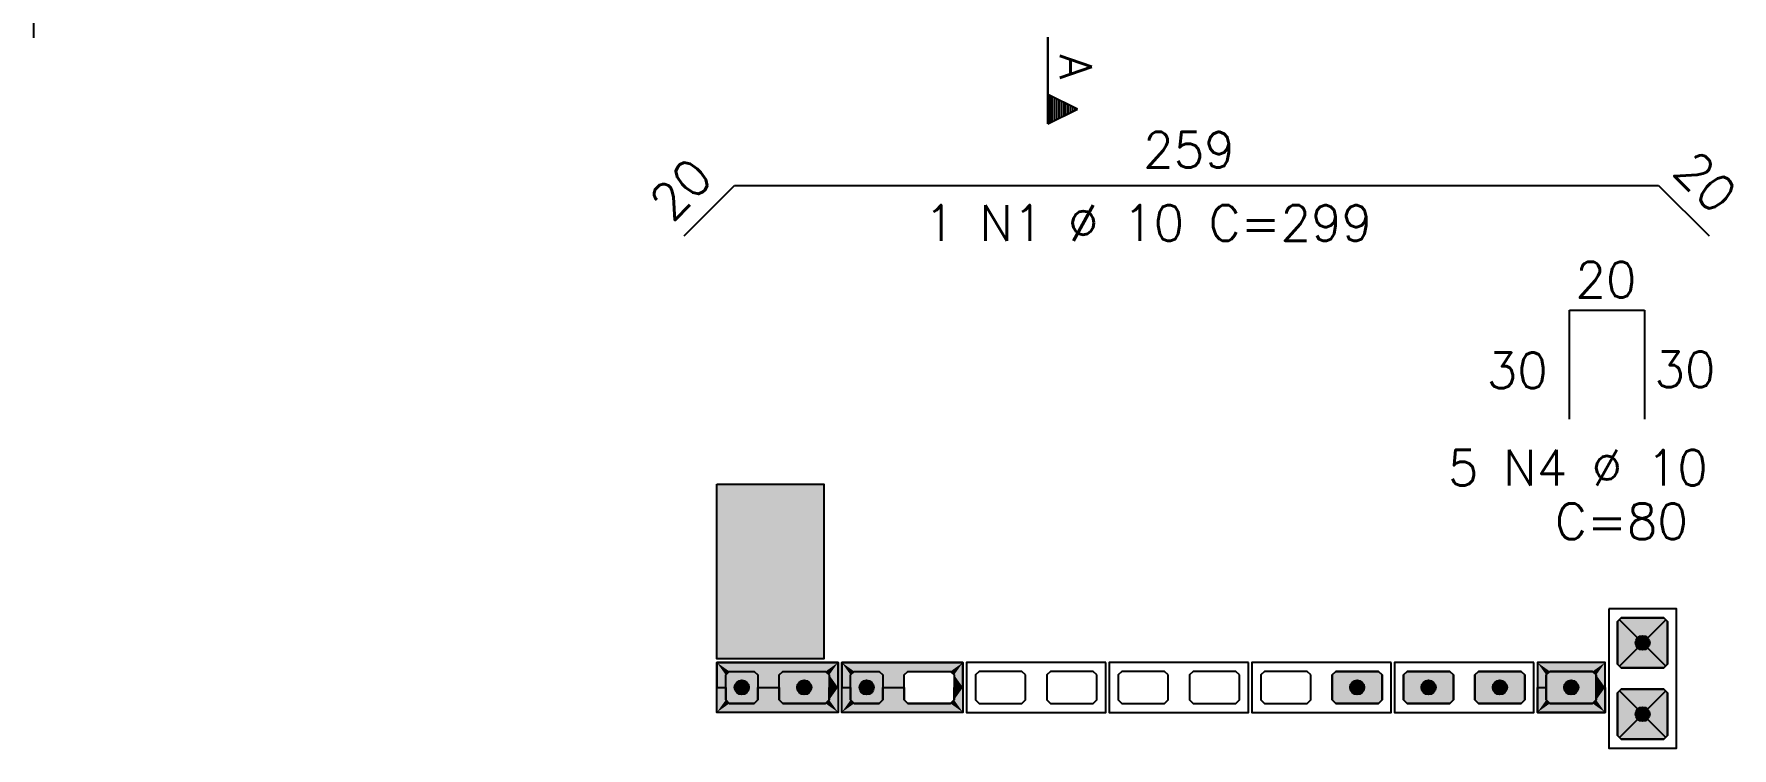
# Model space of a CAD drawing. Extents: x -1.9 to 86, y -1.6 to 60.9.
# Drawn here: x 57.13 to 66.65, y 45.97 to 49.98 of the extents above; entities that cross this region are included whole.
import ezdxf

# ---------------------------------------------------------------- set-up
doc = ezdxf.new("R2010")
doc.units = 0
doc.header["$MEASUREMENT"] = 0
doc.linetypes.add('ESTILO_TQS_0001', pattern=[0.45, 0.3, -0.15])
for name, color, linetype in [('PENA_01', 1, 'CONTINUOUS'), ('PENA_02', 2, 'CONTINUOUS'), ('PENA_03', 3, 'CONTINUOUS'), ('PENA_05', 5, 'CONTINUOUS'), ('PENA_11', 252, 'CONTINUOUS'), ('PENA_21', 100, 'CONTINUOUS'), ('PENA_23', 50, 'CONTINUOUS')]:
    doc.layers.add(name, color=color, linetype=linetype)
doc.styles.get("Standard").update_dxf_attribs({"font": 'ROMANS.SHX'})

msp = doc.modelspace()

# ---------------------------------------------------------------- linework, layer by layer
at = {"layer": 'PENA_01', "linetype": 'Continuous'}
for p, q in [((66.27854, 46.690204), (66.01854, 46.430204)), ((66.27854, 46.430204), (66.01854, 46.690204)), ((66.27854, 46.030204), (66.01854, 46.290204)), ((66.27854, 46.290204), (66.01854, 46.030204))]:
    msp.add_line(p, q, dxfattribs=at)
for points in [[(61.02854, 46.400204), (61.16854, 46.400204), (61.18854, 46.380204), (61.18854, 46.240204), (61.16854, 46.220204), (61.02854, 46.220204), (61.00854, 46.240204), (61.00854, 46.380204), (61.02854, 46.400204)], [(61.32854, 46.400204), (61.56854, 46.400204), (61.58854, 46.380204), (61.58854, 46.240204), (61.56854, 46.220204), (61.32854, 46.220204), (61.30854, 46.240204), (61.30854, 46.380204), (61.32854, 46.400204)], [(61.72854, 46.400204), (61.86854, 46.400204), (61.88854, 46.380204), (61.88854, 46.240204), (61.86854, 46.220204), (61.72854, 46.220204), (61.70854, 46.240204), (61.70854, 46.380204), (61.72854, 46.400204)], [(62.02854, 46.400204), (62.26854, 46.400204), (62.28854, 46.380204), (62.28854, 46.240204), (62.26854, 46.220204), (62.02854, 46.220204), (62.00854, 46.240204), (62.00854, 46.380204), (62.02854, 46.400204)], [(62.68854, 46.380204), (62.66854, 46.400204), (62.42854, 46.400204), (62.40854, 46.380204), (62.40854, 46.240204), (62.42854, 46.220204), (62.66854, 46.220204), (62.68854, 46.240204), (62.68854, 46.380204)], [(63.08854, 46.380204), (63.06854, 46.400204), (62.82854, 46.400204), (62.80854, 46.380204), (62.80854, 46.240204), (62.82854, 46.220204), (63.06854, 46.220204), (63.08854, 46.240204), (63.08854, 46.380204)], [(63.48854, 46.380204), (63.46854, 46.400204), (63.22854, 46.400204), (63.20854, 46.380204), (63.20854, 46.240204), (63.22854, 46.220204), (63.46854, 46.220204), (63.48854, 46.240204), (63.48854, 46.380204)], [(63.88854, 46.380204), (63.86854, 46.400204), (63.62854, 46.400204), (63.60854, 46.380204), (63.60854, 46.240204), (63.62854, 46.220204), (63.86854, 46.220204), (63.88854, 46.240204), (63.88854, 46.380204)], [(64.28854, 46.380204), (64.26854, 46.400204), (64.02854, 46.400204), (64.00854, 46.380204), (64.00854, 46.240204), (64.02854, 46.220204), (64.26854, 46.220204), (64.28854, 46.240204), (64.28854, 46.380204)], [(64.68854, 46.380204), (64.66854, 46.400204), (64.42854, 46.400204), (64.40854, 46.380204), (64.40854, 46.240204), (64.42854, 46.220204), (64.66854, 46.220204), (64.68854, 46.240204), (64.68854, 46.380204)], [(65.08854, 46.380204), (65.06854, 46.400204), (64.82854, 46.400204), (64.80854, 46.380204), (64.80854, 46.240204), (64.82854, 46.220204), (65.06854, 46.220204), (65.08854, 46.240204), (65.08854, 46.380204)], [(65.48854, 46.380204), (65.46854, 46.400204), (65.22854, 46.400204), (65.20854, 46.380204), (65.20854, 46.240204), (65.22854, 46.220204), (65.46854, 46.220204), (65.48854, 46.240204), (65.48854, 46.380204)], [(65.62854, 46.220204), (65.86854, 46.220204), (65.88854, 46.240204), (65.88854, 46.380204), (65.86854, 46.400204), (65.62854, 46.400204), (65.60854, 46.380204), (65.60854, 46.240204), (65.62854, 46.220204)]]:
    msp.add_lwpolyline(points, dxfattribs=at)
at = {"layer": 'PENA_02', "linetype": 'Continuous'}
for points in [[(60.95854, 47.450204), (61.55854, 47.450204), (61.55854, 46.470204), (60.95854, 46.470204), (60.95854, 47.450204)], [(65.95854, 46.750204), (65.95854, 45.970204), (66.33854, 45.970204), (66.33854, 46.750204), (65.95854, 46.750204)], [(60.95854, 46.450204), (61.63854, 46.450204), (61.63854, 46.170204), (60.95854, 46.170204), (60.95854, 46.450204)], [(61.65854, 46.450204), (62.33854, 46.450204), (62.33854, 46.170204), (61.65854, 46.170204), (61.65854, 46.450204)], [(63.13854, 46.450204), (62.35854, 46.450204), (62.35854, 46.170204), (63.13854, 46.170204), (63.13854, 46.450204)], [(63.93854, 46.450204), (63.15854, 46.450204), (63.15854, 46.170204), (63.93854, 46.170204), (63.93854, 46.450204)], [(64.73854, 46.450204), (63.95854, 46.450204), (63.95854, 46.170204), (64.73854, 46.170204), (64.73854, 46.450204)], [(65.53854, 46.450204), (64.75854, 46.450204), (64.75854, 46.170204), (65.53854, 46.170204), (65.53854, 46.450204)], [(65.55854, 46.170204), (65.93854, 46.170204), (65.93854, 46.450204), (65.55854, 46.450204), (65.55854, 46.170204)]]:
    msp.add_lwpolyline(points, dxfattribs=at)
at = {"layer": 'PENA_02', "linetype": 'ESTILO_TQS_0001'}
for points in [[(66.02854, 46.700204), (66.00854, 46.680204), (66.00854, 46.440204), (66.02854, 46.420204), (66.26854, 46.420204), (66.28854, 46.440204), (66.28854, 46.680204), (66.26854, 46.700204), (66.02854, 46.700204)], [(66.02854, 46.300204), (66.00854, 46.280204), (66.00854, 46.040204), (66.02854, 46.020204), (66.26854, 46.020204), (66.28854, 46.040204), (66.28854, 46.280204), (66.26854, 46.300204), (66.02854, 46.300204)]]:
    msp.add_lwpolyline(points, dxfattribs=at)
at = {"layer": 'PENA_03', "linetype": 'Continuous'}
for p, q in [((57.13032, 49.953045), (57.13032, 55.493578)), ((62.813771, 49.956983), (62.813771, 49.470601)), ((62.814467, 49.636186), (62.814467, 49.956983)), ((62.979704, 49.553567), (62.814466, 49.636186)), ((62.814467, 49.471729), (62.814467, 49.635406)), ((62.978143, 49.553567), (62.814467, 49.635406)), ((62.826535, 49.476983), (62.826535, 49.630152)), ((62.839299, 49.483365), (62.839299, 49.62377)), ((62.852063, 49.489747), (62.852063, 49.617388)), ((62.864827, 49.496129), (62.864827, 49.611006)), ((62.877591, 49.502511), (62.877591, 49.604624)), ((62.890355, 49.508893), (62.890355, 49.598242)), ((62.813771, 49.470601), (62.979704, 49.553567)), ((62.814466, 49.471729), (62.978143, 49.553567)), ((62.903119, 49.515275), (62.903119, 49.59186)), ((62.915883, 49.521657), (62.915883, 49.585478)), ((62.928647, 49.528039), (62.928647, 49.579096)), ((62.941411, 49.534421), (62.941411, 49.572714)), ((62.954176, 49.540803), (62.954176, 49.566332)), ((62.96694, 49.547185), (62.96694, 49.559949))]:
    msp.add_line(p, q, dxfattribs=at)
for points in [[(60.95854, 47.450204), (61.55854, 47.450204), (61.55854, 46.470204), (60.95854, 46.470204), (60.95854, 47.450204)], [(66.26854, 46.700204), (66.28854, 46.680204), (66.28854, 46.440204), (66.26854, 46.420204), (66.02854, 46.420204), (66.00854, 46.440204), (66.00854, 46.680204), (66.02854, 46.700204), (66.26854, 46.700204)], [(61.16854, 46.400204), (61.18854, 46.380204), (61.18854, 46.240204), (61.16854, 46.220204), (61.02854, 46.220204), (61.00854, 46.240204), (61.00854, 46.380204), (61.02854, 46.400204), (61.16854, 46.400204)], [(61.58854, 46.240204), (61.56854, 46.220204), (61.32854, 46.220204), (61.30854, 46.240204), (61.30854, 46.380204), (61.32854, 46.400204), (61.56854, 46.400204), (61.58854, 46.380204), (61.58854, 46.240204)], [(61.86854, 46.400204), (61.88854, 46.380204), (61.88854, 46.240204), (61.86854, 46.220204), (61.72854, 46.220204), (61.70854, 46.240204), (61.70854, 46.380204), (61.72854, 46.400204), (61.86854, 46.400204)], [(64.68854, 46.240204), (64.66854, 46.220204), (64.42854, 46.220204), (64.40854, 46.240204), (64.40854, 46.380204), (64.42854, 46.400204), (64.66854, 46.400204), (64.68854, 46.380204), (64.68854, 46.240204)], [(65.08854, 46.240204), (65.06854, 46.220204), (64.82854, 46.220204), (64.80854, 46.240204), (64.80854, 46.380204), (64.82854, 46.400204), (65.06854, 46.400204), (65.08854, 46.380204), (65.08854, 46.240204)], [(65.48854, 46.240204), (65.46854, 46.220204), (65.22854, 46.220204), (65.20854, 46.240204), (65.20854, 46.380204), (65.22854, 46.400204), (65.46854, 46.400204), (65.48854, 46.380204), (65.48854, 46.240204)], [(65.88854, 46.240204), (65.86854, 46.220204), (65.62854, 46.220204), (65.60854, 46.240204), (65.60854, 46.380204), (65.62854, 46.400204), (65.86854, 46.400204), (65.88854, 46.380204), (65.88854, 46.240204)], [(66.26854, 46.300204), (66.28854, 46.280204), (66.28854, 46.040204), (66.26854, 46.020204), (66.02854, 46.020204), (66.00854, 46.040204), (66.00854, 46.280204), (66.02854, 46.300204), (66.26854, 46.300204)]]:
    msp.add_lwpolyline(points, dxfattribs=at)
for centre in [(66.14854, 46.560204), (61.09854, 46.310204), (61.44854, 46.310204), (61.79854, 46.310204), (64.54854, 46.310204), (64.94854, 46.310204), (65.34854, 46.310204), (65.74854, 46.310204), (66.14854, 46.160204)]:
    msp.add_circle(centre, 0.04, dxfattribs=at)
for points in [[(66.18854, 46.560204), (66.12854, 46.594845), (66.110952, 46.573885)], [(66.18854, 46.560204), (66.110952, 46.573885), (66.110952, 46.546524)], [(66.18854, 46.560204), (66.110952, 46.546524), (66.12854, 46.525563)], [(66.18854, 46.560204), (66.155486, 46.599597), (66.12854, 46.594845)], [(66.18854, 46.560204), (66.12854, 46.525563), (66.155486, 46.520812)], [(66.18854, 46.560204), (66.179182, 46.585916), (66.155486, 46.599597)], [(66.18854, 46.560204), (66.155486, 46.520812), (66.179182, 46.534493)], [(66.18854, 46.560204), (66.179182, 46.534493), (66.18854, 46.560204)], [(61.13854, 46.310204), (61.07854, 46.344845), (61.060952, 46.323885)], [(61.13854, 46.310204), (61.060952, 46.323885), (61.060952, 46.296524)], [(61.13854, 46.310204), (61.060952, 46.296524), (61.07854, 46.275563)], [(61.13854, 46.310204), (61.105486, 46.349597), (61.07854, 46.344845)], [(61.13854, 46.310204), (61.07854, 46.275563), (61.105486, 46.270812)], [(61.13854, 46.310204), (61.129182, 46.335916), (61.105486, 46.349597)], [(61.13854, 46.310204), (61.105486, 46.270812), (61.129182, 46.284493)], [(61.13854, 46.310204), (61.129182, 46.284493), (61.13854, 46.310204)], [(61.48854, 46.310204), (61.42854, 46.344845), (61.410952, 46.323885)], [(61.48854, 46.310204), (61.410952, 46.323885), (61.410952, 46.296524)], [(61.48854, 46.310204), (61.410952, 46.296524), (61.42854, 46.275563)], [(61.48854, 46.310204), (61.455486, 46.349597), (61.42854, 46.344845)], [(61.48854, 46.310204), (61.42854, 46.275563), (61.455486, 46.270812)], [(61.48854, 46.310204), (61.479182, 46.335916), (61.455486, 46.349597)], [(61.48854, 46.310204), (61.455486, 46.270812), (61.479182, 46.284493)], [(61.48854, 46.310204), (61.479182, 46.284493), (61.48854, 46.310204)], [(61.83854, 46.310204), (61.77854, 46.344845), (61.760952, 46.323885)], [(61.83854, 46.310204), (61.760952, 46.323885), (61.760952, 46.296524)], [(61.83854, 46.310204), (61.760952, 46.296524), (61.77854, 46.275563)], [(61.83854, 46.310204), (61.805486, 46.349597), (61.77854, 46.344845)], [(61.83854, 46.310204), (61.77854, 46.275563), (61.805486, 46.270812)], [(61.83854, 46.310204), (61.829182, 46.335916), (61.805486, 46.349597)], [(61.83854, 46.310204), (61.805486, 46.270812), (61.829182, 46.284493)], [(61.83854, 46.310204), (61.829182, 46.284493), (61.83854, 46.310204)], [(64.58854, 46.310204), (64.52854, 46.344845), (64.510952, 46.323885)], [(64.58854, 46.310204), (64.510952, 46.323885), (64.510952, 46.296524)], [(64.58854, 46.310204), (64.510952, 46.296524), (64.52854, 46.275563)], [(64.58854, 46.310204), (64.555486, 46.349597), (64.52854, 46.344845)], [(64.58854, 46.310204), (64.52854, 46.275563), (64.555486, 46.270812)], [(64.58854, 46.310204), (64.579182, 46.335916), (64.555486, 46.349597)], [(64.58854, 46.310204), (64.555486, 46.270812), (64.579182, 46.284493)], [(64.58854, 46.310204), (64.579182, 46.284493), (64.58854, 46.310204)], [(64.98854, 46.310204), (64.92854, 46.344845), (64.910952, 46.323885)], [(64.98854, 46.310204), (64.910952, 46.323885), (64.910952, 46.296524)], [(64.98854, 46.310204), (64.910952, 46.296524), (64.92854, 46.275563)], [(64.98854, 46.310204), (64.955486, 46.349597), (64.92854, 46.344845)], [(64.98854, 46.310204), (64.92854, 46.275563), (64.955486, 46.270812)], [(64.98854, 46.310204), (64.979182, 46.335916), (64.955486, 46.349597)], [(64.98854, 46.310204), (64.955486, 46.270812), (64.979182, 46.284493)], [(64.98854, 46.310204), (64.979182, 46.284493), (64.98854, 46.310204)], [(65.38854, 46.310204), (65.32854, 46.344845), (65.310952, 46.323885)], [(65.38854, 46.310204), (65.310952, 46.323885), (65.310952, 46.296524)], [(65.38854, 46.310204), (65.310952, 46.296524), (65.32854, 46.275563)], [(65.38854, 46.310204), (65.355486, 46.349597), (65.32854, 46.344845)], [(65.38854, 46.310204), (65.32854, 46.275563), (65.355486, 46.270812)], [(65.38854, 46.310204), (65.379182, 46.335916), (65.355486, 46.349597)], [(65.38854, 46.310204), (65.355486, 46.270812), (65.379182, 46.284493)], [(65.38854, 46.310204), (65.379182, 46.284493), (65.38854, 46.310204)], [(65.78854, 46.310204), (65.72854, 46.344845), (65.710952, 46.323885)], [(65.78854, 46.310204), (65.710952, 46.323885), (65.710952, 46.296524)], [(65.78854, 46.310204), (65.710952, 46.296524), (65.72854, 46.275563)], [(65.78854, 46.310204), (65.755486, 46.349597), (65.72854, 46.344845)], [(65.78854, 46.310204), (65.72854, 46.275563), (65.755486, 46.270812)], [(65.78854, 46.310204), (65.779182, 46.335916), (65.755486, 46.349597)], [(65.78854, 46.310204), (65.755486, 46.270812), (65.779182, 46.284493)], [(65.78854, 46.310204), (65.779182, 46.284493), (65.78854, 46.310204)], [(66.18854, 46.160204), (66.12854, 46.194845), (66.110952, 46.173885)], [(66.18854, 46.160204), (66.110952, 46.173885), (66.110952, 46.146524)], [(66.18854, 46.160204), (66.155486, 46.199597), (66.12854, 46.194845)], [(66.18854, 46.160204), (66.179182, 46.185916), (66.155486, 46.199597)], [(66.18854, 46.160204), (66.110952, 46.146524), (66.12854, 46.125563)], [(66.18854, 46.160204), (66.12854, 46.125563), (66.155486, 46.120812)], [(66.18854, 46.160204), (66.155486, 46.120812), (66.179182, 46.134493)], [(66.18854, 46.160204), (66.179182, 46.134493), (66.18854, 46.160204)]]:
    msp.add_solid(points, dxfattribs=at)
at = {"layer": 'PENA_05', "linetype": 'Continuous'}
for p, q in [((60.775697, 48.842612), (61.05854, 49.125455)), ((61.05854, 49.125455), (66.23854, 49.125455)), ((66.23854, 49.125455), (66.521383, 48.842612)), ((65.73854, 47.815607), (65.73854, 48.425607)), ((65.73854, 48.425607), (66.15854, 48.425607)), ((66.15854, 48.425607), (66.15854, 47.815607))]:
    msp.add_line(p, q, dxfattribs=at)
at = {"layer": 'PENA_11', "linetype": 'Continuous'}
for points in [[(60.95854, 47.450204), (61.55854, 47.450204), (61.55854, 46.470204)], [(60.95854, 47.450204), (61.55854, 46.470204), (60.95854, 46.470204)], [(60.95854, 47.450204), (60.95854, 46.470204), (60.95854, 47.450204)], [(66.26854, 46.700204), (66.02854, 46.420204), (66.00854, 46.440204)], [(66.26854, 46.700204), (66.00854, 46.440204), (66.00854, 46.680204)], [(66.26854, 46.700204), (66.00854, 46.680204), (66.02854, 46.700204)], [(66.26854, 46.700204), (66.26854, 46.420204), (66.02854, 46.420204)], [(66.26854, 46.700204), (66.02854, 46.700204), (66.26854, 46.700204)], [(66.26854, 46.700204), (66.28854, 46.680204), (66.28854, 46.440204)], [(66.26854, 46.700204), (66.28854, 46.440204), (66.26854, 46.420204)], [(61.16854, 46.400204), (61.02854, 46.220204), (61.00854, 46.240204)], [(61.16854, 46.400204), (61.00854, 46.240204), (61.00854, 46.380204)], [(61.16854, 46.400204), (61.00854, 46.380204), (61.02854, 46.400204)], [(61.16854, 46.400204), (61.16854, 46.220204), (61.02854, 46.220204)], [(61.16854, 46.400204), (61.02854, 46.400204), (61.16854, 46.400204)], [(61.16854, 46.400204), (61.18854, 46.380204), (61.18854, 46.240204)], [(61.16854, 46.400204), (61.18854, 46.240204), (61.16854, 46.220204)], [(61.58854, 46.240204), (61.30854, 46.380204), (61.32854, 46.400204)], [(61.58854, 46.240204), (61.30854, 46.240204), (61.30854, 46.380204)], [(61.58854, 46.240204), (61.32854, 46.400204), (61.56854, 46.400204)], [(61.58854, 46.240204), (61.56854, 46.400204), (61.58854, 46.380204)], [(61.58854, 46.240204), (61.58854, 46.380204), (61.58854, 46.240204)], [(61.86854, 46.400204), (61.72854, 46.220204), (61.70854, 46.240204)], [(61.86854, 46.400204), (61.70854, 46.240204), (61.70854, 46.380204)], [(61.86854, 46.400204), (61.70854, 46.380204), (61.72854, 46.400204)], [(61.86854, 46.400204), (61.86854, 46.220204), (61.72854, 46.220204)], [(61.86854, 46.400204), (61.72854, 46.400204), (61.86854, 46.400204)], [(61.86854, 46.400204), (61.88854, 46.380204), (61.88854, 46.240204)], [(61.86854, 46.400204), (61.88854, 46.240204), (61.86854, 46.220204)], [(64.68854, 46.240204), (64.40854, 46.380204), (64.42854, 46.400204)], [(64.68854, 46.240204), (64.40854, 46.240204), (64.40854, 46.380204)], [(64.68854, 46.240204), (64.42854, 46.400204), (64.66854, 46.400204)], [(64.68854, 46.240204), (64.66854, 46.400204), (64.68854, 46.380204)], [(64.68854, 46.240204), (64.68854, 46.380204), (64.68854, 46.240204)], [(65.08854, 46.240204), (64.80854, 46.380204), (64.82854, 46.400204)], [(65.08854, 46.240204), (64.80854, 46.240204), (64.80854, 46.380204)], [(65.08854, 46.240204), (64.82854, 46.400204), (65.06854, 46.400204)], [(65.08854, 46.240204), (65.06854, 46.400204), (65.08854, 46.380204)], [(65.08854, 46.240204), (65.08854, 46.380204), (65.08854, 46.240204)], [(65.48854, 46.240204), (65.20854, 46.380204), (65.22854, 46.400204)], [(65.48854, 46.240204), (65.20854, 46.240204), (65.20854, 46.380204)], [(65.48854, 46.240204), (65.22854, 46.400204), (65.46854, 46.400204)], [(65.48854, 46.240204), (65.46854, 46.400204), (65.48854, 46.380204)], [(65.48854, 46.240204), (65.48854, 46.380204), (65.48854, 46.240204)], [(65.88854, 46.240204), (65.60854, 46.380204), (65.62854, 46.400204)], [(65.88854, 46.240204), (65.60854, 46.240204), (65.60854, 46.380204)], [(65.88854, 46.240204), (65.62854, 46.400204), (65.86854, 46.400204)], [(65.88854, 46.240204), (65.86854, 46.400204), (65.88854, 46.380204)], [(65.88854, 46.240204), (65.88854, 46.380204), (65.88854, 46.240204)], [(66.26854, 46.300204), (66.02854, 46.020204), (66.00854, 46.040204)], [(66.26854, 46.300204), (66.00854, 46.040204), (66.00854, 46.280204)], [(66.26854, 46.300204), (66.00854, 46.280204), (66.02854, 46.300204)], [(66.26854, 46.300204), (66.26854, 46.020204), (66.02854, 46.020204)], [(66.26854, 46.300204), (66.02854, 46.300204), (66.26854, 46.300204)], [(66.26854, 46.300204), (66.28854, 46.280204), (66.28854, 46.040204)], [(66.26854, 46.300204), (66.28854, 46.040204), (66.26854, 46.020204)], [(61.58854, 46.240204), (61.32854, 46.220204), (61.30854, 46.240204)], [(61.58854, 46.240204), (61.56854, 46.220204), (61.32854, 46.220204)], [(64.68854, 46.240204), (64.42854, 46.220204), (64.40854, 46.240204)], [(64.68854, 46.240204), (64.66854, 46.220204), (64.42854, 46.220204)], [(65.08854, 46.240204), (64.82854, 46.220204), (64.80854, 46.240204)], [(65.08854, 46.240204), (65.06854, 46.220204), (64.82854, 46.220204)], [(65.48854, 46.240204), (65.22854, 46.220204), (65.20854, 46.240204)], [(65.48854, 46.240204), (65.46854, 46.220204), (65.22854, 46.220204)], [(65.88854, 46.240204), (65.62854, 46.220204), (65.60854, 46.240204)], [(65.88854, 46.240204), (65.86854, 46.220204), (65.62854, 46.220204)]]:
    msp.add_solid(points, dxfattribs=at)
at = {"layer": 'PENA_21', "linetype": 'Continuous'}
for points in [[(60.95854, 46.310204), (61.00854, 46.310204), (61.00854, 46.380204), (61.02854, 46.400204), (61.16854, 46.400204), (61.18854, 46.380204), (61.18854, 46.310204), (61.30854, 46.310204), (61.30854, 46.380204), (61.32854, 46.400204), (61.56854, 46.400204), (61.58854, 46.380204), (61.58854, 46.310204), (61.63854, 46.310204), (61.63854, 46.450204), (60.95854, 46.450204), (60.95854, 46.310204)], [(61.65854, 46.310204), (61.70854, 46.310204), (61.70854, 46.380204), (61.72854, 46.400204), (61.86854, 46.400204), (61.88854, 46.380204), (61.88854, 46.310204), (62.00854, 46.310204), (62.00854, 46.380204), (62.02854, 46.400204), (62.26854, 46.400204), (62.28854, 46.380204), (62.28854, 46.310204), (62.33854, 46.310204), (62.33854, 46.450204), (61.65854, 46.450204), (61.65854, 46.310204)], [(60.95854, 46.310204), (61.00854, 46.310204), (61.00854, 46.240204), (61.02854, 46.220204), (61.16854, 46.220204), (61.18854, 46.240204), (61.18854, 46.310204), (61.30854, 46.310204), (61.30854, 46.240204), (61.32854, 46.220204), (61.56854, 46.220204), (61.58854, 46.240204), (61.58854, 46.310204), (61.63854, 46.310204), (61.63854, 46.170204), (60.95854, 46.170204), (60.95854, 46.310204)], [(61.65854, 46.310204), (61.70854, 46.310204), (61.70854, 46.240204), (61.72854, 46.220204), (61.86854, 46.220204), (61.88854, 46.240204), (61.88854, 46.310204), (62.00854, 46.310204), (62.00854, 46.240204), (62.02854, 46.220204), (62.26854, 46.220204), (62.28854, 46.240204), (62.28854, 46.310204), (62.33854, 46.310204), (62.33854, 46.170204), (61.65854, 46.170204), (61.65854, 46.310204)]]:
    msp.add_lwpolyline(points, dxfattribs=at)
for points in [[(61.63854, 46.450204), (60.95854, 46.450204), (61.02854, 46.400204)], [(60.95854, 46.450204), (60.95854, 46.310204), (61.00854, 46.310204)], [(60.95854, 46.450204), (61.00854, 46.310204), (61.00854, 46.380204)], [(60.95854, 46.450204), (61.00854, 46.380204), (61.02854, 46.400204)], [(61.63854, 46.450204), (61.02854, 46.400204), (61.16854, 46.400204)], [(61.63854, 46.450204), (61.16854, 46.400204), (61.18854, 46.380204)], [(61.63854, 46.450204), (61.18854, 46.380204), (61.32854, 46.400204)], [(61.18854, 46.380204), (61.30854, 46.380204), (61.32854, 46.400204)], [(61.18854, 46.380204), (61.18854, 46.310204), (61.30854, 46.310204)], [(61.18854, 46.380204), (61.30854, 46.310204), (61.30854, 46.380204)], [(61.63854, 46.450204), (61.32854, 46.400204), (61.56854, 46.400204)], [(61.63854, 46.450204), (61.56854, 46.400204), (61.58854, 46.380204)], [(61.63854, 46.450204), (61.58854, 46.380204), (61.63854, 46.310204)], [(61.63854, 46.310204), (61.58854, 46.380204), (61.58854, 46.310204)], [(62.33854, 46.450204), (61.65854, 46.450204), (61.72854, 46.400204)], [(61.65854, 46.450204), (61.65854, 46.310204), (61.70854, 46.310204)], [(61.65854, 46.450204), (61.70854, 46.310204), (61.70854, 46.380204)], [(61.65854, 46.450204), (61.70854, 46.380204), (61.72854, 46.400204)], [(62.33854, 46.450204), (61.72854, 46.400204), (61.86854, 46.400204)], [(62.33854, 46.450204), (61.86854, 46.400204), (61.88854, 46.380204)], [(62.33854, 46.450204), (61.88854, 46.380204), (62.02854, 46.400204)], [(61.88854, 46.380204), (62.00854, 46.380204), (62.02854, 46.400204)], [(61.88854, 46.380204), (61.88854, 46.310204), (62.00854, 46.310204)], [(61.88854, 46.380204), (62.00854, 46.310204), (62.00854, 46.380204)], [(62.33854, 46.450204), (62.02854, 46.400204), (62.26854, 46.400204)], [(62.33854, 46.450204), (62.26854, 46.400204), (62.28854, 46.380204)], [(62.33854, 46.450204), (62.28854, 46.380204), (62.33854, 46.310204)], [(62.33854, 46.310204), (62.28854, 46.380204), (62.28854, 46.310204)], [(60.95854, 46.170204), (60.95854, 46.310204), (61.00854, 46.310204)], [(60.95854, 46.170204), (61.00854, 46.310204), (61.00854, 46.240204)], [(61.18854, 46.240204), (61.18854, 46.310204), (61.30854, 46.310204)], [(61.18854, 46.240204), (61.30854, 46.310204), (61.30854, 46.240204)], [(61.63854, 46.170204), (61.58854, 46.240204), (61.63854, 46.310204)], [(61.63854, 46.310204), (61.58854, 46.240204), (61.58854, 46.310204)], [(61.65854, 46.170204), (61.65854, 46.310204), (61.70854, 46.310204)], [(61.65854, 46.170204), (61.70854, 46.310204), (61.70854, 46.240204)], [(61.88854, 46.240204), (61.88854, 46.310204), (62.00854, 46.310204)], [(61.88854, 46.240204), (62.00854, 46.310204), (62.00854, 46.240204)], [(62.33854, 46.170204), (62.28854, 46.240204), (62.33854, 46.310204)], [(62.33854, 46.310204), (62.28854, 46.240204), (62.28854, 46.310204)], [(60.95854, 46.170204), (61.00854, 46.240204), (61.02854, 46.220204)], [(61.63854, 46.170204), (60.95854, 46.170204), (61.02854, 46.220204)], [(61.63854, 46.170204), (61.02854, 46.220204), (61.16854, 46.220204)], [(61.63854, 46.170204), (61.16854, 46.220204), (61.18854, 46.240204)], [(61.63854, 46.170204), (61.18854, 46.240204), (61.32854, 46.220204)], [(61.18854, 46.240204), (61.30854, 46.240204), (61.32854, 46.220204)], [(61.63854, 46.170204), (61.32854, 46.220204), (61.56854, 46.220204)], [(61.63854, 46.170204), (61.56854, 46.220204), (61.58854, 46.240204)], [(61.65854, 46.170204), (61.70854, 46.240204), (61.72854, 46.220204)], [(62.33854, 46.170204), (61.65854, 46.170204), (61.72854, 46.220204)], [(62.33854, 46.170204), (61.72854, 46.220204), (61.86854, 46.220204)], [(62.33854, 46.170204), (61.86854, 46.220204), (61.88854, 46.240204)], [(62.33854, 46.170204), (61.88854, 46.240204), (62.02854, 46.220204)], [(61.88854, 46.240204), (62.00854, 46.240204), (62.02854, 46.220204)], [(62.33854, 46.170204), (62.02854, 46.220204), (62.26854, 46.220204)], [(62.33854, 46.170204), (62.26854, 46.220204), (62.28854, 46.240204)]]:
    msp.add_solid(points, dxfattribs=at)
at = {"layer": 'PENA_23', "linetype": 'Continuous'}
for points in [[(65.88854, 46.310204), (65.93854, 46.310204), (65.93854, 46.450204), (65.55854, 46.450204), (65.55854, 46.310204), (65.60854, 46.310204), (65.60854, 46.380204), (65.62854, 46.400204), (65.86854, 46.400204), (65.88854, 46.380204), (65.88854, 46.310204)], [(65.88854, 46.310204), (65.93854, 46.310204), (65.93854, 46.170204), (65.55854, 46.170204), (65.55854, 46.310204), (65.60854, 46.310204), (65.60854, 46.240204), (65.62854, 46.220204), (65.86854, 46.220204), (65.88854, 46.240204), (65.88854, 46.310204)]]:
    msp.add_lwpolyline(points, dxfattribs=at)
for points in [[(65.93854, 46.450204), (65.55854, 46.450204), (65.62854, 46.400204)], [(65.55854, 46.450204), (65.55854, 46.310204), (65.60854, 46.310204)], [(65.55854, 46.450204), (65.60854, 46.310204), (65.60854, 46.380204)], [(65.55854, 46.450204), (65.60854, 46.380204), (65.62854, 46.400204)], [(65.93854, 46.450204), (65.62854, 46.400204), (65.86854, 46.400204)], [(65.93854, 46.450204), (65.86854, 46.400204), (65.88854, 46.380204)], [(65.93854, 46.450204), (65.88854, 46.380204), (65.93854, 46.310204)], [(65.93854, 46.310204), (65.88854, 46.380204), (65.88854, 46.310204)], [(65.55854, 46.170204), (65.55854, 46.310204), (65.60854, 46.310204)], [(65.55854, 46.170204), (65.60854, 46.310204), (65.60854, 46.240204)], [(65.93854, 46.170204), (65.88854, 46.240204), (65.93854, 46.310204)], [(65.93854, 46.310204), (65.88854, 46.240204), (65.88854, 46.310204)], [(65.55854, 46.170204), (65.60854, 46.240204), (65.62854, 46.220204)], [(65.93854, 46.170204), (65.55854, 46.170204), (65.62854, 46.220204)], [(65.93854, 46.170204), (65.62854, 46.220204), (65.86854, 46.220204)], [(65.93854, 46.170204), (65.86854, 46.220204), (65.88854, 46.240204)]]:
    msp.add_solid(points, dxfattribs=at)

# ---------------------------------------------------------------- texts
at = {"layer": 'PENA_03', "linetype": 'Continuous'}
for s, height, rotation, p in [('A', 0.18, 270, (62.8808, 49.860429)), ('20', 0.2, 45, (60.704986, 48.913323)), ('20', 0.2, 315, (66.309251, 49.196165))]:
    msp.add_text(s, height=height, rotation=rotation, dxfattribs=at).set_placement(p)
for s, p in [('259', (63.34854, 49.225455)), ('1 N1 %%c 10 C=299', (62.121544, 48.815496)), ('20', (65.771548, 48.496603)), ('30', (65.274798, 47.987883)), ('30', (66.214434, 47.993868)), ('5 N4 %%c 10', (65.057122, 47.442134)), ('C=80', (65.657122, 47.142134))]:
    msp.add_text(s, height=0.2, dxfattribs=at).set_placement(p)

doc.saveas('drawing.dxf')
